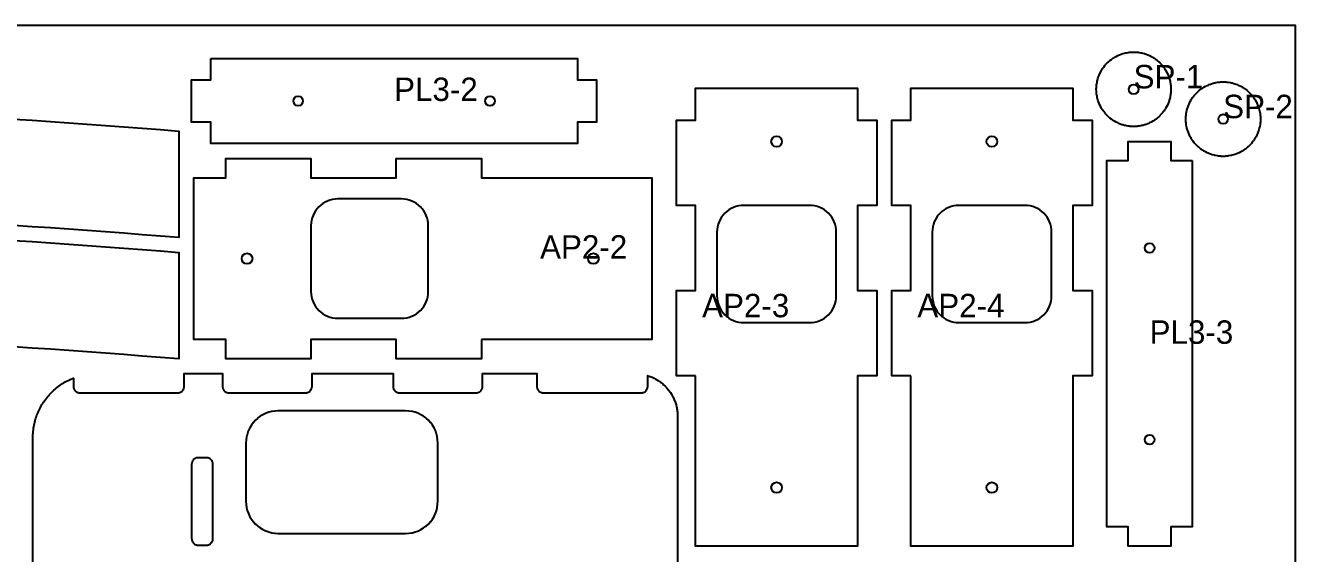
# Model space of a CAD drawing. Header units: millimetres. Extents: x 0 to 59980, y 0 to 1292.
# Drawn here: x 3988 to 5180, y 724 to 1220 of the extents above; entities that cross this region are included whole.
import ezdxf

# ---------------------------------------------------------------- set-up
doc = ezdxf.new("R2010")
doc.units = ezdxf.units.MM
for name, color, linetype in [('CUT_IN', 5, 'Continuous'), ('CUT_OUT', 1, 'Continuous'), ('DRILL', 3, 'Continuous'), ('LABEL', 7, 'Continuous'), ('SHEET', 8, 'Continuous')]:
    doc.layers.add(name, color=color, linetype=linetype)

msp = doc.modelspace()

# ---------------------------------------------------------------- linework, layer by layer
at = {"layer": 'CUT_IN'}
for points in [[(4281, 1057), (4278.55, 1056.88), (4276.12, 1056.52), (4273.74, 1055.92), (4271.43, 1055.1), (4269.22, 1054.05), (4267.11, 1052.79), (4265.14, 1051.33), (4263.32, 1049.68), (4261.67, 1047.86), (4260.21, 1045.89), (4258.95, 1043.78), (4257.9, 1041.57), (4257.08, 1039.26), (4256.48, 1036.88), (4256.12, 1034.45), (4256, 1032), (4256, 970), (4256.12, 967.55), (4256.48, 965.12), (4257.08, 962.74), (4257.9, 960.43), (4258.95, 958.22), (4260.21, 956.11), (4261.67, 954.14), (4263.32, 952.32), (4265.14, 950.67), (4267.11, 949.21), (4269.22, 947.95), (4271.43, 946.9), (4273.74, 946.08), (4276.12, 945.48), (4278.55, 945.12), (4281, 945), (4341, 945), (4343.45, 945.12), (4345.88, 945.48), (4348.26, 946.08), (4350.57, 946.9), (4352.78, 947.95), (4354.89, 949.21), (4356.86, 950.67), (4358.68, 952.32), (4360.33, 954.14), (4361.79, 956.11), (4363.05, 958.22), (4364.1, 960.43), (4364.92, 962.74), (4365.52, 965.12), (4365.88, 967.55), (4366, 970), (4366, 1032), (4365.88, 1034.45), (4365.52, 1036.88), (4364.92, 1039.26), (4364.1, 1041.57), (4363.05, 1043.78), (4361.79, 1045.89), (4360.33, 1047.86), (4358.68, 1049.68), (4356.86, 1051.33), (4354.89, 1052.79), (4352.78, 1054.05), (4350.57, 1055.1), (4348.26, 1055.92), (4345.88, 1056.52), (4343.45, 1056.88), (4341, 1057), (4281, 1057)], [(4749, 1026), (4748.88, 1028.45), (4748.52, 1030.88), (4747.92, 1033.26), (4747.1, 1035.57), (4746.05, 1037.78), (4744.79, 1039.89), (4743.33, 1041.86), (4741.68, 1043.68), (4739.86, 1045.33), (4737.89, 1046.79), (4735.78, 1048.05), (4733.57, 1049.1), (4731.26, 1049.92), (4728.88, 1050.52), (4726.45, 1050.88), (4724, 1051), (4662, 1051), (4659.55, 1050.88), (4657.12, 1050.52), (4654.74, 1049.92), (4652.43, 1049.1), (4650.22, 1048.05), (4648.11, 1046.79), (4646.14, 1045.33), (4644.32, 1043.68), (4642.67, 1041.86), (4641.21, 1039.89), (4639.95, 1037.78), (4638.9, 1035.57), (4638.08, 1033.26), (4637.48, 1030.88), (4637.12, 1028.45), (4637, 1026), (4637, 966), (4637.12, 963.55), (4637.48, 961.12), (4638.08, 958.74), (4638.9, 956.43), (4639.95, 954.22), (4641.21, 952.11), (4642.67, 950.14), (4644.32, 948.32), (4646.14, 946.67), (4648.11, 945.21), (4650.22, 943.95), (4652.43, 942.9), (4654.74, 942.08), (4657.12, 941.48), (4659.55, 941.12), (4662, 941), (4724, 941), (4726.45, 941.12), (4728.88, 941.48), (4731.26, 942.08), (4733.57, 942.9), (4735.78, 943.95), (4737.89, 945.21), (4739.86, 946.67), (4741.68, 948.32), (4743.33, 950.14), (4744.79, 952.11), (4746.05, 954.22), (4747.1, 956.43), (4747.92, 958.74), (4748.52, 961.12), (4748.88, 963.55), (4749, 966), (4749, 1026)], [(4951, 1026), (4950.88, 1028.45), (4950.52, 1030.88), (4949.92, 1033.26), (4949.1, 1035.57), (4948.05, 1037.78), (4946.79, 1039.89), (4945.33, 1041.86), (4943.68, 1043.68), (4941.86, 1045.33), (4939.89, 1046.79), (4937.78, 1048.05), (4935.57, 1049.1), (4933.26, 1049.92), (4930.88, 1050.52), (4928.45, 1050.88), (4926, 1051), (4864, 1051), (4861.55, 1050.88), (4859.12, 1050.52), (4856.74, 1049.92), (4854.43, 1049.1), (4852.22, 1048.05), (4850.11, 1046.79), (4848.14, 1045.33), (4846.32, 1043.68), (4844.67, 1041.86), (4843.21, 1039.89), (4841.95, 1037.78), (4840.9, 1035.57), (4840.08, 1033.26), (4839.48, 1030.88), (4839.12, 1028.45), (4839, 1026), (4839, 966), (4839.12, 963.55), (4839.48, 961.12), (4840.08, 958.74), (4840.9, 956.43), (4841.95, 954.22), (4843.21, 952.11), (4844.67, 950.14), (4846.32, 948.32), (4848.14, 946.67), (4850.11, 945.21), (4852.22, 943.95), (4854.43, 942.9), (4856.74, 942.08), (4859.12, 941.48), (4861.55, 941.12), (4864, 941), (4926, 941), (4928.45, 941.12), (4930.88, 941.48), (4933.26, 942.08), (4935.57, 942.9), (4937.78, 943.95), (4939.89, 945.21), (4941.86, 946.67), (4943.68, 948.32), (4945.33, 950.14), (4946.79, 952.11), (4948.05, 954.22), (4949.1, 956.43), (4949.92, 958.74), (4950.52, 961.12), (4950.88, 963.55), (4951, 966), (4951, 1026)], [(4201.63, 754.2), (4202.01, 753.75), (4203.79, 751.79), (4205.97, 749.82), (4206.2, 749.63), (4208.34, 748.06), (4210.86, 746.55), (4213.52, 745.29), (4216.29, 744.3), (4219.15, 743.58), (4221.77, 743.19), (4222.35, 743.13), (4225.15, 743), (4344.85, 743), (4347.94, 743.15), (4350.56, 743.53), (4351.14, 743.65), (4353.71, 744.3), (4356.2, 745.18), (4356.75, 745.41), (4359.14, 746.55), (4361.66, 748.06), (4363.8, 749.63), (4364.25, 750.01), (4366.21, 751.79), (4367.99, 753.75), (4368.37, 754.2), (4369.94, 756.34), (4371.45, 758.86), (4372.59, 761.25), (4372.82, 761.8), (4373.7, 764.29), (4374.35, 766.86), (4374.47, 767.44), (4374.85, 770.06), (4375, 773.15), (4374.99, 828.15), (4374.85, 830.94), (4374.47, 833.56), (4374.42, 833.85), (4373.78, 836.42), (4373.61, 836.99), (4372.71, 839.48), (4371.45, 842.14), (4369.94, 844.66), (4368.37, 846.8), (4367.99, 847.25), (4366.21, 849.21), (4364.25, 850.99), (4363.8, 851.37), (4361.66, 852.94), (4359.14, 854.45), (4356.75, 855.59), (4356.2, 855.82), (4353.71, 856.7), (4351.14, 857.35), (4350.56, 857.47), (4347.94, 857.85), (4344.85, 858), (4225.15, 858), (4222.06, 857.85), (4219.44, 857.47), (4218.86, 857.35), (4216.29, 856.7), (4213.8, 855.82), (4213.25, 855.59), (4210.86, 854.45), (4208.34, 852.94), (4206.2, 851.37), (4205.75, 850.99), (4203.79, 849.21), (4202.01, 847.25), (4201.63, 846.8), (4200.06, 844.66), (4198.55, 842.14), (4197.41, 839.75), (4197.18, 839.2), (4196.3, 836.71), (4195.65, 834.14), (4195.53, 833.56), (4195.15, 830.94), (4195, 827.85), (4195, 773.15), (4195.15, 770.06), (4195.58, 767.15), (4196.22, 764.58), (4196.39, 764.01), (4197.29, 761.52), (4198.42, 759.12), (4198.69, 758.61), (4200.06, 756.34), (4201.63, 754.2)], [(4158, 732), (4158.59, 732.03), (4158.88, 732.06), (4159.46, 732.18), (4160.02, 732.35), (4160.57, 732.58), (4161.08, 732.85), (4161.57, 733.18), (4161.81, 733.36), (4162.03, 733.55), (4162.45, 733.97), (4162.64, 734.19), (4162.99, 734.67), (4163.29, 735.17), (4163.54, 735.7), (4163.74, 736.26), (4163.82, 736.54), (4163.94, 737.12), (4163.97, 737.41), (4164, 738), (4164, 808), (4163.97, 808.59), (4163.94, 808.88), (4163.82, 809.46), (4163.65, 810.02), (4163.54, 810.3), (4163.29, 810.83), (4163.15, 811.08), (4162.99, 811.33), (4162.64, 811.81), (4162.45, 812.03), (4162.03, 812.45), (4161.81, 812.64), (4161.33, 812.99), (4160.83, 813.29), (4160.3, 813.54), (4160.02, 813.65), (4159.46, 813.82), (4158.88, 813.94), (4158.59, 813.97), (4158, 814), (4150, 814), (4149.41, 813.97), (4149.12, 813.94), (4148.54, 813.82), (4147.98, 813.65), (4147.7, 813.54), (4147.17, 813.29), (4146.67, 812.99), (4146.19, 812.64), (4145.97, 812.45), (4145.55, 812.03), (4145.36, 811.81), (4145.18, 811.57), (4144.85, 811.08), (4144.71, 810.83), (4144.46, 810.3), (4144.35, 810.02), (4144.18, 809.46), (4144.06, 808.88), (4144.01, 808.29), (4144, 738), (4144.03, 737.41), (4144.06, 737.12), (4144.18, 736.54), (4144.35, 735.98), (4144.46, 735.7), (4144.71, 735.17), (4144.85, 734.92), (4145.01, 734.67), (4145.36, 734.19), (4145.55, 733.97), (4145.97, 733.55), (4146.19, 733.36), (4146.67, 733.01), (4147.17, 732.71), (4147.7, 732.46), (4147.98, 732.35), (4148.54, 732.18), (4149.12, 732.06), (4149.71, 732.01), (4158, 732)]]:
    msp.add_lwpolyline(points, close=True, dxfattribs=at)
at = {"layer": 'CUT_OUT'}
for points in [[(5063, 1160), (5062.96, 1158.28), (5062.91, 1157.43), (5062.83, 1156.57), (5062.74, 1155.72), (5062.62, 1154.86), (5062.33, 1153.17), (5062.15, 1152.33), (5061.95, 1151.5), (5061.49, 1149.84), (5061.23, 1149.02), (5060.95, 1148.21), (5060.34, 1146.61), (5060, 1145.82), (5059.64, 1145.04), (5058.87, 1143.5), (5058.02, 1142.01), (5057.57, 1141.28), (5057.1, 1140.56), (5056.62, 1139.85), (5056.11, 1139.15), (5055.06, 1137.8), (5054.5, 1137.14), (5053.93, 1136.5), (5053.35, 1135.87), (5052.75, 1135.25), (5052.13, 1134.65), (5051.5, 1134.07), (5050.86, 1133.5), (5050.2, 1132.94), (5048.85, 1131.89), (5048.15, 1131.38), (5047.44, 1130.9), (5046.72, 1130.43), (5045.99, 1129.98), (5044.5, 1129.13), (5042.96, 1128.36), (5042.18, 1128), (5041.39, 1127.66), (5039.79, 1127.05), (5038.98, 1126.77), (5038.16, 1126.51), (5036.5, 1126.05), (5035.67, 1125.85), (5034.83, 1125.67), (5033.14, 1125.38), (5032.28, 1125.26), (5031.43, 1125.17), (5030.57, 1125.09), (5029.72, 1125.04), (5028, 1125), (5026.28, 1125.04), (5025.43, 1125.09), (5024.57, 1125.17), (5023.72, 1125.26), (5022.86, 1125.38), (5021.17, 1125.67), (5020.33, 1125.85), (5019.5, 1126.05), (5017.84, 1126.51), (5017.02, 1126.77), (5016.21, 1127.05), (5014.61, 1127.66), (5013.82, 1128), (5013.04, 1128.36), (5011.5, 1129.13), (5010.01, 1129.98), (5009.28, 1130.43), (5008.56, 1130.9), (5007.85, 1131.38), (5007.15, 1131.89), (5005.8, 1132.94), (5005.14, 1133.5), (5004.5, 1134.07), (5003.87, 1134.65), (5003.25, 1135.25), (5002.65, 1135.87), (5002.07, 1136.5), (5001.5, 1137.14), (5000.94, 1137.8), (4999.89, 1139.15), (4999.38, 1139.85), (4998.9, 1140.56), (4998.43, 1141.28), (4997.98, 1142.01), (4997.13, 1143.5), (4996.36, 1145.04), (4996, 1145.82), (4995.66, 1146.61), (4995.05, 1148.21), (4994.77, 1149.02), (4994.51, 1149.84), (4994.05, 1151.5), (4993.85, 1152.33), (4993.67, 1153.17), (4993.38, 1154.86), (4993.26, 1155.72), (4993.17, 1156.57), (4993.09, 1157.43), (4993.04, 1158.28), (4993, 1160), (4993.04, 1161.72), (4993.09, 1162.57), (4993.17, 1163.43), (4993.26, 1164.28), (4993.38, 1165.14), (4993.67, 1166.83), (4993.85, 1167.67), (4994.05, 1168.5), (4994.51, 1170.16), (4994.77, 1170.98), (4995.05, 1171.79), (4995.66, 1173.39), (4996, 1174.18), (4996.36, 1174.96), (4997.13, 1176.5), (4997.98, 1177.99), (4998.43, 1178.72), (4998.9, 1179.44), (4999.38, 1180.15), (4999.89, 1180.85), (5000.94, 1182.2), (5001.5, 1182.86), (5002.07, 1183.5), (5002.65, 1184.13), (5003.25, 1184.75), (5003.87, 1185.35), (5004.5, 1185.93), (5005.14, 1186.5), (5005.8, 1187.06), (5007.15, 1188.11), (5007.85, 1188.62), (5008.56, 1189.1), (5009.28, 1189.57), (5010.01, 1190.02), (5011.5, 1190.87), (5013.04, 1191.64), (5013.82, 1192), (5014.61, 1192.34), (5016.21, 1192.95), (5017.02, 1193.23), (5017.84, 1193.49), (5019.5, 1193.95), (5020.33, 1194.15), (5021.17, 1194.33), (5022.86, 1194.62), (5023.72, 1194.74), (5024.57, 1194.83), (5025.43, 1194.91), (5026.28, 1194.96), (5028, 1195), (5029.72, 1194.96), (5030.57, 1194.91), (5031.43, 1194.83), (5032.28, 1194.74), (5033.14, 1194.62), (5034.83, 1194.33), (5035.67, 1194.15), (5036.5, 1193.95), (5038.16, 1193.49), (5038.98, 1193.23), (5039.79, 1192.95), (5041.39, 1192.34), (5042.18, 1192), (5042.96, 1191.64), (5044.5, 1190.87), (5045.99, 1190.02), (5046.72, 1189.57), (5047.44, 1189.1), (5048.15, 1188.62), (5048.85, 1188.11), (5050.2, 1187.06), (5050.86, 1186.5), (5051.5, 1185.93), (5052.13, 1185.35), (5052.75, 1184.75), (5053.35, 1184.13), (5053.93, 1183.5), (5054.5, 1182.86), (5055.06, 1182.2), (5056.11, 1180.85), (5056.62, 1180.15), (5057.1, 1179.44), (5057.57, 1178.72), (5058.02, 1177.99), (5058.87, 1176.5), (5059.64, 1174.96), (5060, 1174.18), (5060.34, 1173.39), (5060.95, 1171.79), (5061.23, 1170.98), (5061.49, 1170.16), (5061.95, 1168.5), (5062.15, 1167.67), (5062.33, 1166.83), (5062.62, 1165.14), (5062.74, 1164.28), (5062.83, 1163.43), (5062.91, 1162.57), (5062.96, 1161.72), (5063, 1160)], [(4162, 1189), (4506, 1189), (4506, 1169), (4524, 1169), (4524, 1129), (4506, 1129), (4506, 1109), (4162, 1109), (4162, 1129), (4144, 1129), (4144, 1169), (4162, 1169), (4162, 1189)], [(4617, 891), (4599, 891), (4599, 971), (4617, 971), (4617, 1051), (4599, 1051), (4599, 1131), (4617, 1131), (4617, 1161), (4769, 1161), (4769, 1131), (4787, 1131), (4787, 1051), (4769, 1051), (4769, 971), (4787, 971), (4787, 891), (4769, 891), (4769, 731), (4617, 731), (4617, 891)], [(4819, 891), (4801, 891), (4801, 971), (4819, 971), (4819, 1051), (4801, 1051), (4801, 1131), (4819, 1131), (4819, 1161), (4971, 1161), (4971, 1131), (4989, 1131), (4989, 1051), (4971, 1051), (4971, 971), (4989, 971), (4989, 891), (4971, 891), (4971, 731), (4819, 731), (4819, 891)], [(5147, 1132), (5146.96, 1130.28), (5146.91, 1129.43), (5146.83, 1128.57), (5146.74, 1127.72), (5146.62, 1126.86), (5146.33, 1125.17), (5146.15, 1124.33), (5145.95, 1123.5), (5145.49, 1121.84), (5145.23, 1121.02), (5144.95, 1120.21), (5144.34, 1118.61), (5144, 1117.82), (5143.64, 1117.04), (5142.87, 1115.5), (5142.02, 1114.01), (5141.57, 1113.28), (5141.1, 1112.56), (5140.62, 1111.85), (5140.11, 1111.15), (5139.06, 1109.8), (5138.5, 1109.14), (5137.93, 1108.5), (5137.35, 1107.87), (5136.75, 1107.25), (5136.13, 1106.65), (5135.5, 1106.07), (5134.86, 1105.5), (5134.2, 1104.94), (5132.85, 1103.89), (5132.15, 1103.38), (5131.44, 1102.9), (5130.72, 1102.43), (5129.99, 1101.98), (5128.5, 1101.13), (5126.96, 1100.36), (5126.18, 1100), (5125.39, 1099.66), (5123.79, 1099.05), (5122.98, 1098.77), (5122.16, 1098.51), (5120.5, 1098.05), (5119.67, 1097.85), (5118.83, 1097.67), (5117.14, 1097.38), (5116.28, 1097.26), (5115.43, 1097.17), (5114.57, 1097.09), (5113.72, 1097.04), (5112, 1097), (5110.28, 1097.04), (5109.43, 1097.09), (5108.57, 1097.17), (5107.72, 1097.26), (5106.86, 1097.38), (5105.17, 1097.67), (5104.33, 1097.85), (5103.5, 1098.05), (5101.84, 1098.51), (5101.02, 1098.77), (5100.21, 1099.05), (5098.61, 1099.66), (5097.82, 1100), (5097.04, 1100.36), (5095.5, 1101.13), (5094.01, 1101.98), (5093.28, 1102.43), (5092.56, 1102.9), (5091.85, 1103.38), (5091.15, 1103.89), (5089.8, 1104.94), (5089.14, 1105.5), (5088.5, 1106.07), (5087.87, 1106.65), (5087.25, 1107.25), (5086.65, 1107.87), (5086.07, 1108.5), (5085.5, 1109.14), (5084.94, 1109.8), (5083.89, 1111.15), (5083.38, 1111.85), (5082.9, 1112.56), (5082.43, 1113.28), (5081.98, 1114.01), (5081.13, 1115.5), (5080.36, 1117.04), (5080, 1117.82), (5079.66, 1118.61), (5079.05, 1120.21), (5078.77, 1121.02), (5078.51, 1121.84), (5078.05, 1123.5), (5077.85, 1124.33), (5077.67, 1125.17), (5077.38, 1126.86), (5077.26, 1127.72), (5077.17, 1128.57), (5077.09, 1129.43), (5077.04, 1130.28), (5077, 1132), (5077.04, 1133.72), (5077.09, 1134.57), (5077.17, 1135.43), (5077.26, 1136.28), (5077.38, 1137.14), (5077.67, 1138.83), (5077.85, 1139.67), (5078.05, 1140.5), (5078.51, 1142.16), (5078.77, 1142.98), (5079.05, 1143.79), (5079.66, 1145.39), (5080, 1146.18), (5080.36, 1146.96), (5081.13, 1148.5), (5081.98, 1149.99), (5082.43, 1150.72), (5082.9, 1151.44), (5083.38, 1152.15), (5083.89, 1152.85), (5084.94, 1154.2), (5085.5, 1154.86), (5086.07, 1155.5), (5086.65, 1156.13), (5087.25, 1156.75), (5087.87, 1157.35), (5088.5, 1157.93), (5089.14, 1158.5), (5089.8, 1159.06), (5091.15, 1160.11), (5091.85, 1160.62), (5092.56, 1161.1), (5093.28, 1161.57), (5094.01, 1162.02), (5095.5, 1162.87), (5097.04, 1163.64), (5097.82, 1164), (5098.61, 1164.34), (5100.21, 1164.95), (5101.02, 1165.23), (5101.84, 1165.49), (5103.5, 1165.95), (5104.33, 1166.15), (5105.17, 1166.33), (5106.86, 1166.62), (5107.72, 1166.74), (5108.57, 1166.83), (5109.43, 1166.91), (5110.28, 1166.96), (5112, 1167), (5113.72, 1166.96), (5114.57, 1166.91), (5115.43, 1166.83), (5116.28, 1166.74), (5117.14, 1166.62), (5118.83, 1166.33), (5119.67, 1166.15), (5120.5, 1165.95), (5122.16, 1165.49), (5122.98, 1165.23), (5123.79, 1164.95), (5125.39, 1164.34), (5126.18, 1164), (5126.96, 1163.64), (5128.5, 1162.87), (5129.99, 1162.02), (5130.72, 1161.57), (5131.44, 1161.1), (5132.15, 1160.62), (5132.85, 1160.11), (5134.2, 1159.06), (5134.86, 1158.5), (5135.5, 1157.93), (5136.13, 1157.35), (5136.75, 1156.75), (5137.35, 1156.13), (5137.93, 1155.5), (5138.5, 1154.86), (5139.06, 1154.2), (5140.11, 1152.85), (5140.62, 1152.15), (5141.1, 1151.44), (5141.57, 1150.72), (5142.02, 1149.99), (5142.87, 1148.5), (5143.64, 1146.96), (5144, 1146.18), (5144.34, 1145.39), (5144.95, 1143.79), (5145.23, 1142.98), (5145.49, 1142.16), (5145.95, 1140.5), (5146.15, 1139.67), (5146.33, 1138.83), (5146.62, 1137.14), (5146.74, 1136.28), (5146.83, 1135.43), (5146.91, 1134.57), (5146.96, 1133.72), (5147, 1132)], [(5083, 1093), (5083, 749), (5063, 749), (5063, 731), (5023, 731), (5023, 749), (5003, 749), (5003, 1093), (5023, 1093), (5023, 1111), (5063, 1111), (5063, 1093), (5083, 1093)], [(4416, 925), (4416, 907), (4336, 907), (4336, 925), (4256, 925), (4256, 907), (4176, 907), (4176, 925), (4146, 925), (4146, 1077), (4176, 1077), (4176, 1095), (4256, 1095), (4256, 1077), (4336, 1077), (4336, 1095), (4416, 1095), (4416, 1077), (4576, 1077), (4576, 925), (4416, 925)]]:
    msp.add_lwpolyline(points, close=True, dxfattribs=at)
for points in [[(3977.09, 1132.07), (3994.3, 1130.95), (4011.51, 1129.79), (4028.72, 1128.6), (4045.94, 1127.37), (4063.15, 1126.1), (4080.36, 1124.8), (4097.58, 1123.46), (4114.79, 1122.09), (4132, 1120.68), (4132, 1120.68), (4132, 1020.68), (4114.79, 1022.09), (4097.58, 1023.46), (4080.36, 1024.8), (4063.15, 1026.1), (4045.94, 1027.37), (4028.72, 1028.6), (4011.51, 1029.79), (3994.3, 1030.95), (3977.09, 1032.07)], [(3977.09, 1018.16), (3994.3, 1017.04), (4011.51, 1015.88), (4028.72, 1014.69), (4045.94, 1013.46), (4063.15, 1012.19), (4080.36, 1010.89), (4097.58, 1009.55), (4114.79, 1008.18), (4132, 1006.77), (4132, 1006.77), (4132, 906.77), (4114.79, 908.18), (4097.58, 909.55), (4080.36, 910.89), (4063.15, 912.19), (4045.94, 913.46), (4028.72, 914.69), (4011.51, 915.88), (3994.3, 917.04), (3977.09, 918.16)], [(3995, 701), (3995, 833.02), (3995.02, 834.51), (3995.07, 835.98), (3995.16, 837.38), (3995.29, 838.92), (3995.45, 840.31), (3995.64, 841.77), (3995.89, 843.29), (3996.16, 844.74), (3996.45, 846.11), (3996.79, 847.54), (3997.18, 849.04), (3997.59, 850.45), (3998.04, 851.86), (3998.52, 853.25), (3999.03, 854.63), (3999.55, 855.93), (4000.16, 857.35), (4000.78, 858.69), (4001.42, 860.01), (4002.1, 861.32), (4002.81, 862.61), (4003.56, 863.88), (4004.29, 865.07), (4005.09, 866.3), (4005.92, 867.52), (4006.83, 868.77), (4007.72, 869.94), (4008.64, 871.09), (4009.59, 872.22), (4010.52, 873.27), (4011.52, 874.35), (4012.55, 875.4), (4013.65, 876.48), (4014.73, 877.48), (4015.78, 878.41), (4016.91, 879.36), (4018.06, 880.28), (4019.23, 881.17), (4020.48, 882.08), (4021.7, 882.91), (4022.93, 883.71), (4024.12, 884.44), (4025.39, 885.19), (4026.68, 885.9), (4027.99, 886.58), (4029.31, 887.22), (4030.65, 887.84), (4032.07, 888.45), (4033, 888.81), (4033.01, 880.71), (4033.06, 880.12), (4033.18, 879.54), (4033.35, 878.98), (4033.46, 878.7), (4033.71, 878.17), (4034.01, 877.67), (4034.36, 877.19), (4034.55, 876.97), (4034.97, 876.55), (4035.19, 876.36), (4035.67, 876.01), (4035.92, 875.85), (4036.43, 875.58), (4036.7, 875.46), (4036.98, 875.35), (4037.54, 875.18), (4038.12, 875.06), (4038.41, 875.03), (4039, 875), (4131, 875), (4131.59, 875.03), (4131.88, 875.06), (4132.46, 875.18), (4132.74, 875.26), (4133.02, 875.35), (4133.57, 875.58), (4134.08, 875.85), (4134.33, 876.01), (4134.81, 876.36), (4135.03, 876.55), (4135.45, 876.97), (4135.64, 877.19), (4135.99, 877.67), (4136.15, 877.92), (4136.29, 878.17), (4136.54, 878.7), (4136.65, 878.98), (4136.82, 879.54), (4136.94, 880.12), (4136.97, 880.41), (4137, 881), (4137, 893), (4173, 893), (4173, 881), (4173.03, 880.41), (4173.06, 880.12), (4173.18, 879.54), (4173.35, 878.98), (4173.58, 878.43), (4173.85, 877.92), (4174.01, 877.67), (4174.36, 877.19), (4174.55, 876.97), (4174.97, 876.55), (4175.19, 876.36), (4175.67, 876.01), (4175.92, 875.85), (4176.43, 875.58), (4176.98, 875.35), (4177.26, 875.26), (4177.54, 875.18), (4178.12, 875.06), (4178.41, 875.03), (4179, 875), (4251, 875), (4251.59, 875.03), (4251.88, 875.06), (4252.46, 875.18), (4253.02, 875.35), (4253.3, 875.46), (4253.83, 875.71), (4254.08, 875.85), (4254.33, 876.01), (4254.81, 876.36), (4255.03, 876.55), (4255.24, 876.76), (4255.45, 876.97), (4255.64, 877.19), (4255.99, 877.67), (4256.15, 877.92), (4256.29, 878.17), (4256.54, 878.7), (4256.65, 878.98), (4256.82, 879.54), (4256.94, 880.12), (4256.97, 880.41), (4257, 881), (4257, 893), (4333, 893), (4333, 881), (4333.03, 880.41), (4333.06, 880.12), (4333.18, 879.54), (4333.26, 879.26), (4333.35, 878.98), (4333.58, 878.43), (4333.85, 877.92), (4334.01, 877.67), (4334.36, 877.19), (4334.55, 876.97), (4334.97, 876.55), (4335.19, 876.36), (4335.67, 876.01), (4335.92, 875.85), (4336.43, 875.58), (4336.98, 875.35), (4337.54, 875.18), (4338.12, 875.06), (4338.71, 875.01), (4411, 875), (4411.59, 875.03), (4411.88, 875.06), (4412.46, 875.18), (4413.02, 875.35), (4413.3, 875.46), (4413.83, 875.71), (4414.08, 875.85), (4414.33, 876.01), (4414.81, 876.36), (4415.03, 876.55), (4415.24, 876.76), (4415.45, 876.97), (4415.64, 877.19), (4415.99, 877.67), (4416.15, 877.92), (4416.29, 878.17), (4416.54, 878.7), (4416.65, 878.98), (4416.82, 879.54), (4416.94, 880.12), (4416.97, 880.41), (4417, 881), (4417, 893), (4468, 893), (4468, 881), (4468.03, 880.41), (4468.06, 880.12), (4468.18, 879.54), (4468.26, 879.26), (4468.35, 878.98), (4468.58, 878.43), (4468.85, 877.92), (4469.01, 877.67), (4469.36, 877.19), (4469.55, 876.97), (4469.97, 876.55), (4470.19, 876.36), (4470.67, 876.01), (4470.92, 875.85), (4471.17, 875.71), (4471.7, 875.46), (4471.98, 875.35), (4472.54, 875.18), (4473.12, 875.06), (4473.41, 875.03), (4474, 875), (4566, 875), (4566.59, 875.03), (4566.88, 875.06), (4567.46, 875.18), (4567.74, 875.26), (4568.02, 875.35), (4568.57, 875.58), (4569.08, 875.85), (4569.33, 876.01), (4569.81, 876.36), (4570.03, 876.55), (4570.45, 876.97), (4570.64, 877.19), (4570.99, 877.67), (4571.15, 877.92), (4571.29, 878.17), (4571.54, 878.7), (4571.74, 879.26), (4571.82, 879.54), (4571.94, 880.12), (4571.97, 880.41), (4572, 881), (4572, 891.15), (4572.58, 890.97), (4573.51, 890.65), (4574.43, 890.31), (4576.18, 889.58), (4577.95, 888.75), (4578.89, 888.26), (4580.6, 887.29), (4582.25, 886.24), (4583.86, 885.11), (4584.58, 884.56), (4585.4, 883.9), (4586.1, 883.31), (4586.89, 882.61), (4588.26, 881.31), (4588.94, 880.61), (4589.61, 879.89), (4590.31, 879.1), (4590.9, 878.4), (4591.56, 877.58), (4592.11, 876.86), (4593.28, 875.19), (4594.29, 873.6), (4595.26, 871.89), (4595.75, 870.95), (4596.14, 870.14), (4596.58, 869.18), (4596.97, 868.27), (4597.31, 867.43), (4597.65, 866.51), (4598.27, 864.65), (4598.56, 863.63), (4599.04, 861.73), (4599.24, 860.77), (4599.42, 859.8), (4599.56, 858.91), (4599.7, 857.86), (4599.81, 856.88), (4599.89, 855.98), (4599.99, 854.02), (4600, 271)]]:
    msp.add_lwpolyline(points, dxfattribs=at)
at = {"layer": 'DRILL'}
for centre, radius in [((5028, 1160), 4.5), ((4244, 1149), 4.5), ((4424, 1149), 4.5), ((5112, 1132), 4.5), ((4693, 1111), 5), ((4895, 1111), 5), ((5043, 1011), 4.5), ((4196, 1001), 5), ((4521, 1001), 5), ((5043, 831), 4.5), ((4693, 786), 5), ((4895, 786), 5)]:
    msp.add_circle(centre, radius, dxfattribs=at)
at = {"layer": 'SHEET'}
msp.add_lwpolyline([(2740, 0), (5180, 0), (5180, 1220), (2740, 1220)], close=True, dxfattribs=at)

# ---------------------------------------------------------------- texts
at = {"layer": 'LABEL'}
for s, p in [('SP-1', (5028, 1160.86)), ('PL3-2', (4334, 1149)), ('SP-2', (5112, 1132.86)), ('AP2-2', (4471, 1001)), ('AP2-3', (4623.06, 945.94)), ('AP2-4', (4825.06, 945.94)), ('PL3-3', (5043, 921))]:
    msp.add_text(s, height=22, dxfattribs=at).set_placement(p)

doc.saveas('drawing.dxf')
